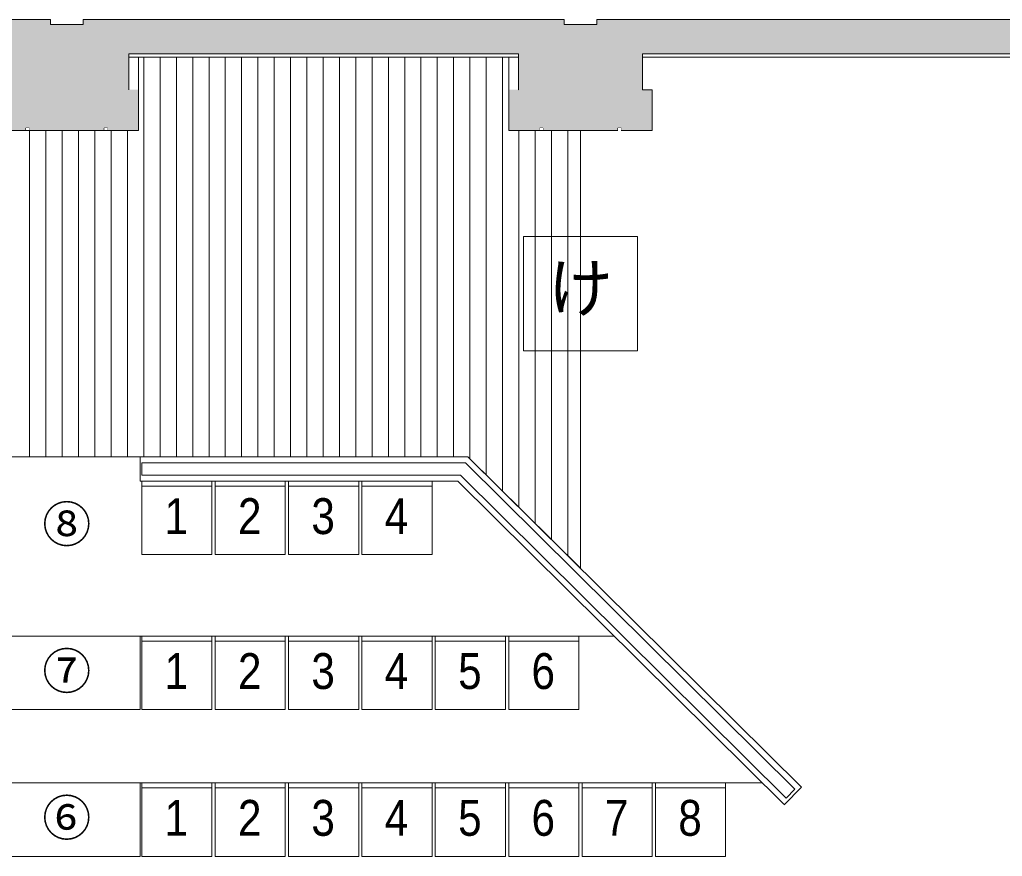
# Model space of a CAD drawing. Units: millimetres, scale not verified. Extents: x -35903 to 76097, y -53729 to 27871.
# Drawn here: x 36334 to 42360, y 13980 to 19110 of the extents above; entities that cross this region are included whole.
import ezdxf
from ezdxf.enums import TextEntityAlignment as Align

# ---------------------------------------------------------------- set-up
doc = ezdxf.new("R2010")
doc.units = ezdxf.units.MM
doc.header["$LTSCALE"] = 200
for name, color, linetype, lineweight in [('0-1_躯体', 7, 'Continuous', 9), ('0-3_仕上', 4, 'Continuous', 5), ('0-5_設備機器', 7, 'Continuous', 9), ('0-9_座席', 7, 'Continuous', 9)]:
    doc.layers.add(name, color=color, linetype=linetype, lineweight=lineweight)
doc.styles.add('ＭＳ Ｐゴシック', font='')
doc.styles.get('ＭＳ Ｐゴシック').set_extended_font_data('MS PGothic')

msp = doc.modelspace()

# ---------------------------------------------------------------- linework, layer by layer
at = {"layer": '0-1_躯体'}
for p, q in [((36522.9, 19110.4), (36242.9, 19110.4)), ((36522.9, 19110.4), (36522.9, 19080.4)), ((36722.9, 19110.4), (36722.9, 19080.4)), ((36722.9, 19110.4), (37002.9, 19110.4)), ((39672.9, 19110.4), (36905.8, 19110.4)), ((39872.9, 19110.4), (39872.9, 19080.4)), ((39872.9, 19110.4), (40152.9, 19110.4)), ((40152.9, 19110.4), (42542.9, 19110.4)), ((36722.9, 19080.4), (36522.9, 19080.4)), ((36522.9, 19080.4), (36722.9, 19080.4)), ((39872.9, 19080.4), (39672.9, 19080.4)), ((39332.9, 18680.4), (39392.9, 18680.4)), ((39332.9, 18680.4), (39332.9, 18430.4)), ((36392.9, 18445.4), (36372.9, 18445.4)), ((36372.9, 18445.4), (36372.9, 18430.4)), ((36392.9, 18445.4), (36392.9, 18430.4)), ((36872.9, 18445.4), (36852.9, 18445.4)), ((36852.9, 18445.4), (36852.9, 18430.4)), ((36872.9, 18445.4), (36872.9, 18430.4)), ((39542.9, 18445.4), (39522.9, 18445.4)), ((39522.9, 18445.4), (39522.9, 18430.4)), ((39542.9, 18445.4), (39542.9, 18430.4)), ((40022.9, 18445.4), (40002.9, 18445.4)), ((40002.9, 18445.4), (40002.9, 18430.4)), ((40022.9, 18445.4), (40022.9, 18430.4)), ((36852.9, 18430.4), (36392.9, 18430.4)), ((40002.9, 18430.4), (39542.9, 18430.4)), ((37072.9, 16430.4), (39083.3, 16430.4)), ((37072.9, 16280.4), (37072.9, 16430.4)), ((37082.9, 16317.2), (37082.9, 16393.7)), ((39068.2, 16393.7), (37082.9, 16393.7)), ((41088.3, 14391.7), (39068.2, 16393.7)), ((41128.4, 14403.7), (39083.3, 16430.4)), ((37072.9, 16280.4), (39021.6, 16280.4)), ((39036.7, 16317.2), (37082.9, 16317.2)), ((41020.1, 14299.9), (39021.6, 16280.4)), ((41034.4, 14337.4), (39036.7, 16317.2)), ((39739.9, 15330.4), (-10227.1, 15330.4)), ((37072.9, 14880.4), (37072.9, 15330.4)), ((39739.9, 15330.4), (39980.2, 15330.4)), ((37072.9, 14880.4), (36172.9, 14880.4)), ((40639.9, 14430.4), (-10227.1, 14430.4)), ((37072.9, 13980.4), (37072.9, 14430.4)), ((40639.9, 14430.4), (40888.3, 14430.4)), ((41022.8, 14297.2), (41128.4, 14403.7)), ((41034.4, 14337.4), (41088.3, 14391.7)), ((37072.9, 13980.4), (36172.9, 13980.4))]:
    msp.add_line(p, q, dxfattribs=at)
msp.add_lwpolyline([(39672.9, 19110.4), (39672.9, 19080.4), (39872.9, 19080.4)], dxfattribs=at)
at = {"layer": '0-1_躯体', "color": 9}
for points in [[(36522.9, 19110.4), (36242.9, 19110.4), (36522.9, 18910.4), (36242.9, 18910.4)], [(39672.9, 19110.4), (39392.9, 19110.4), (39672.9, 18910.4), (39392.9, 18910.4)], [(36722.9, 19080.4), (36722.9, 18910.4), (36522.9, 19080.4), (36522.9, 18910.4)], [(36522.9, 19080.4), (36522.9, 18910.4), (36722.9, 19080.4), (36722.9, 18910.4)], [(39872.9, 19080.4), (39872.9, 18910.4), (39672.9, 19080.4), (39672.9, 18910.4)], [(39672.9, 19080.4), (39672.9, 18910.4), (39872.9, 19080.4), (39872.9, 18910.4)], [(39332.9, 18430.4), (39392.7, 18430.4), (39332.9, 18680.4), (39392.7, 18680.4)]]:
    msp.add_solid(points, dxfattribs=at)
at = {"layer": '0-3_仕上'}
for p, q in [((37095.1, 16430.4), (37095.1, 18880.4)), ((37195.1, 16430.4), (37195.1, 18880.4)), ((37295.1, 16430.4), (37295.1, 18880.4)), ((37395.1, 16430.4), (37395.1, 18880.4)), ((37495.1, 16430.4), (37495.1, 18880.4)), ((37595.1, 16430.4), (37595.1, 18880.4)), ((37695.1, 16430.4), (37695.1, 18880.4)), ((37795.1, 16430.4), (37795.1, 18880.4)), ((37895.1, 16430.4), (37895.1, 18880.4)), ((37995.1, 16430.4), (37995.1, 18880.4)), ((38095.1, 16430.4), (38095.1, 18880.4)), ((38195.1, 16430.4), (38195.1, 18880.4)), ((38295.1, 16430.4), (38295.1, 18880.4)), ((38395.1, 16430.4), (38395.1, 18880.4)), ((38495.1, 16430.4), (38495.1, 18880.4)), ((38595.1, 16430.4), (38595.1, 18880.4)), ((38695.1, 16430.4), (38695.1, 18880.4)), ((38795.1, 16430.4), (38795.1, 18880.4)), ((38895.1, 16430.4), (38895.1, 18880.4)), ((38995.1, 16430.4), (38995.1, 18880.4)), ((39095.1, 16418.8), (39095.1, 18880.4)), ((39195.1, 16319.7), (39195.1, 18880.4)), ((39295.1, 16220.6), (39295.1, 18880.4)), ((36495.1, 16430.4), (36495.1, 18430.4)), ((36595.1, 16430.4), (36595.1, 18430.4)), ((36695.1, 16430.4), (36695.1, 18430.4)), ((36795.1, 16430.4), (36795.1, 18430.4)), ((39595.1, 15923.3), (39595.1, 18430.4)), ((39695.1, 15824.3), (39695.1, 18430.4)), ((39772.9, 15747.1), (39772.9, 18430.4)), ((39772.9, 15747.1), (39083.3, 16430.4))]:
    msp.add_line(p, q, dxfattribs=at)
at = {"layer": '0-5_設備機器'}
for p, q in [((37512.9, 15830.4), (37512.9, 16280.4)), ((37532.9, 15830.4), (37532.9, 16280.4)), ((37847.2, 16280.4), (38862.9, 16280.4)), ((37962.9, 15830.4), (37962.9, 16280.4)), ((37982.9, 15830.4), (37982.9, 16280.4)), ((38412.9, 15830.4), (38412.9, 16280.4)), ((38432.9, 15830.4), (38432.9, 16280.4)), ((38862.9, 15830.4), (38862.9, 16280.4)), ((37082.9, 16250.4), (37512.9, 16250.4)), ((37532.9, 16250.4), (37962.9, 16250.4)), ((37982.9, 16250.4), (38412.9, 16250.4)), ((38432.9, 16250.4), (38862.9, 16250.4)), ((37082.9, 15830.4), (37512.9, 15830.4)), ((37532.9, 15830.4), (37962.9, 15830.4)), ((37982.9, 15830.4), (38412.9, 15830.4)), ((38432.9, 15830.4), (38862.9, 15830.4)), ((37512.9, 14880.4), (37512.9, 15330.4)), ((37532.9, 14880.4), (37532.9, 15330.4)), ((37847.2, 15330.4), (39762.9, 15330.4)), ((37962.9, 14880.4), (37962.9, 15330.4)), ((37982.9, 14880.4), (37982.9, 15330.4)), ((38412.9, 14880.4), (38412.9, 15330.4)), ((38432.9, 14880.4), (38432.9, 15330.4)), ((38862.9, 14880.4), (38862.9, 15330.4)), ((38882.9, 14880.4), (38882.9, 15330.4)), ((39312.9, 14880.4), (39312.9, 15330.4)), ((39332.9, 14880.4), (39332.9, 15330.4)), ((39762.9, 14880.4), (39762.9, 15330.4)), ((37082.9, 15300.4), (37512.9, 15300.4)), ((37532.9, 15300.4), (37962.9, 15300.4)), ((37982.9, 15300.4), (38412.9, 15300.4)), ((38432.9, 15300.4), (38862.9, 15300.4)), ((38882.9, 15300.4), (39312.9, 15300.4)), ((39332.9, 15300.4), (39762.9, 15300.4)), ((37082.9, 14880.4), (37512.9, 14880.4)), ((37532.9, 14880.4), (37962.9, 14880.4)), ((37982.9, 14880.4), (38412.9, 14880.4)), ((38432.9, 14880.4), (38862.9, 14880.4)), ((38882.9, 14880.4), (39312.9, 14880.4)), ((39332.9, 14880.4), (39762.9, 14880.4)), ((37512.9, 13980.4), (37512.9, 14430.4)), ((37532.9, 13980.4), (37532.9, 14430.4)), ((37847.2, 14430.4), (40662.9, 14430.4)), ((37962.9, 13980.4), (37962.9, 14430.4)), ((37982.9, 13980.4), (37982.9, 14430.4)), ((38412.9, 13980.4), (38412.9, 14430.4)), ((38432.9, 13980.4), (38432.9, 14430.4)), ((38862.9, 13980.4), (38862.9, 14430.4)), ((38882.9, 13980.4), (38882.9, 14430.4)), ((39312.9, 13980.4), (39312.9, 14430.4)), ((39332.9, 13980.4), (39332.9, 14430.4)), ((39762.9, 13980.4), (39762.9, 14430.4)), ((39782.9, 13980.4), (39782.9, 14430.4)), ((40212.9, 13980.4), (40212.9, 14430.4)), ((40232.9, 13980.4), (40232.9, 14430.4)), ((40662.9, 13980.4), (40662.9, 14430.4)), ((37082.9, 14400.4), (37512.9, 14400.4)), ((37532.9, 14400.4), (37962.9, 14400.4)), ((37982.9, 14400.4), (38412.9, 14400.4)), ((38432.9, 14400.4), (38862.9, 14400.4)), ((38882.9, 14400.4), (39312.9, 14400.4)), ((39332.9, 14400.4), (39762.9, 14400.4)), ((39782.9, 14400.4), (40212.9, 14400.4)), ((40232.9, 14400.4), (40662.9, 14400.4)), ((37082.9, 13980.4), (37512.9, 13980.4)), ((37532.9, 13980.4), (37962.9, 13980.4)), ((37982.9, 13980.4), (38412.9, 13980.4)), ((38432.9, 13980.4), (38862.9, 13980.4)), ((38882.9, 13980.4), (39312.9, 13980.4)), ((39332.9, 13980.4), (39762.9, 13980.4)), ((39782.9, 13980.4), (40212.9, 13980.4)), ((40232.9, 13980.4), (40662.9, 13980.4))]:
    msp.add_line(p, q, dxfattribs=at)
for points in [[(37082.9, 15830.4), (37082.9, 16280.4), (37847.2, 16280.4)], [(37082.9, 14880.4), (37082.9, 15330.4), (37847.2, 15330.4)], [(37082.9, 13980.4), (37082.9, 14430.4), (37847.2, 14430.4)]]:
    msp.add_lwpolyline(points, dxfattribs=at)
at = {"layer": '0-9_座席'}
msp.add_lwpolyline([(39422.9, 17080.4), (40122.9, 17080.4), (40122.9, 17780.4), (39422.9, 17780.4)], close=True, dxfattribs=at)

# ---------------------------------------------------------------- texts
at = {"layer": '0-9_座席', "style": 'ＭＳ Ｐゴシック'}
for s, height, p in [('け', 293.3, (39572.9, 17230.4)), ('⑧', 219.9, (36472.9, 15840.4)), ('⑦', 219.9, (36472.9, 14940.4)), ('⑥', 219.9, (36472.9, 14040.4))]:
    msp.add_text(s, height=height, dxfattribs=at).set_placement(p, align=Align.BOTTOM_LEFT)
at = {"layer": '0-9_座席', "style": 'ＭＳ Ｐゴシック', "width": 0.9}
for s, p in [('1', (37222.9, 15890.4)), ('2', (37672.9, 15890.4)), ('3', (38122.9, 15890.4)), ('4', (38572.9, 15890.4)), ('1', (37222.9, 14940.4)), ('2', (37672.9, 14940.4)), ('3', (38122.9, 14940.4)), ('4', (38572.9, 14940.4)), ('5', (39022.9, 14940.4)), ('6', (39472.9, 14940.4)), ('1', (37222.9, 14040.4)), ('2', (37672.9, 14040.4)), ('3', (38122.9, 14040.4)), ('4', (38572.9, 14040.4)), ('5', (39022.9, 14040.4)), ('6', (39472.9, 14040.4)), ('7', (39922.9, 14040.4)), ('8', (40372.9, 14040.4))]:
    msp.add_text(s, height=219.9, dxfattribs=at).set_placement(p, align=Align.BOTTOM_LEFT)

# ---------------------------------------------------------------- wipeouts: each hides what was drawn before it
for points in [[(40212.9, 18820.4), (40212.9, 18910.4), (40152.9, 18910.4), (40152.9, 18820.4)], [(37062.9, 18770.4), (37062.9, 18820.4), (37012.9, 18820.4), (37012.9, 18770.4)], [(37062.9, 18430.4), (37062.9, 18670.4), (37002.9, 18670.4), (37002.9, 18430.4)], [(40212.9, 18430.4), (40212.9, 18670.4), (40152.9, 18670.4), (40152.9, 18430.4)]]:
    msp.add_wipeout(points)

# ---------------------------------------------------------------- next in the draw order: linework, layer by layer
at = {"layer": '0-1_躯体'}
for p, q in [((42542.9, 18900.4), (40152.9, 18900.4)), ((42542.9, 18880.4), (40152.9, 18880.4)), ((37062.9, 18680.4), (37002.9, 18680.4)), ((37062.9, 18680.4), (37062.9, 18430.4))]:
    msp.add_line(p, q, dxfattribs=at)
at = {"layer": '0-1_躯体', "color": 9}
for points in [[(39872.9, 19110.4), (40152.9, 19110.4), (39872.9, 18910.4), (40152.9, 18910.4)], [(40152.9, 19110.4), (40152.9, 18900.4), (42542.9, 19110.4), (42542.9, 18900.4)], [(37062.9, 18670.4), (37062.9, 18770.4), (37012.9, 18670.4), (37012.9, 18770.4)], [(37062.9, 18430.4), (37003.1, 18430.4), (37062.9, 18680.4), (37003.1, 18680.4)]]:
    msp.add_solid(points, dxfattribs=at)

# ---------------------------------------------------------------- next in the draw order: wipeouts: each hides what was drawn before it
for points in [[(37062.9, 18820.4), (37062.9, 18910.4), (37002.9, 18910.4), (37002.9, 18820.4)], [(40212.9, 18670.4), (40212.9, 18770.4), (40162.9, 18770.4), (40162.9, 18670.4)], [(36372.9, 18430.4), (36372.9, 18445.4), (36392.9, 18445.4), (36392.9, 18430.4)], [(36852.9, 18430.4), (36852.9, 18445.4), (36872.9, 18445.4), (36872.9, 18430.4)], [(39522.9, 18430.4), (39522.9, 18445.4), (39542.9, 18445.4), (39542.9, 18430.4)], [(40002.9, 18430.4), (40002.9, 18445.4), (40022.9, 18445.4), (40022.9, 18430.4)]]:
    msp.add_wipeout(points)

# ---------------------------------------------------------------- next in the draw order: linework, layer by layer
at = {"layer": '0-1_躯体'}
for p in [(40212.9, 18680.4), (40022.9, 18430.4)]:
    msp.add_line(p, (40212.9, 18430.4), dxfattribs=at)
at = {"layer": '0-1_躯体', "color": 9}
for points in [[(36722.9, 19110.4), (37002.9, 19110.4), (36722.9, 18910.4), (37002.9, 18910.4)], [(36372.9, 18430.4), (36372.9, 18910.4), (36242.9, 18430.4), (36242.9, 18910.4)], [(36872.9, 18445.4), (36872.9, 18910.4), (36372.9, 18445.4), (36372.9, 18910.4)], [(36395.1, 18430.4), (36852.9, 18430.4), (36395.1, 18445.4), (36852.9, 18445.4)], [(39392.9, 18445.4), (39392.9, 18430.4), (39522.9, 18445.4), (39522.9, 18430.4)], [(39542.9, 18445.4), (39542.9, 18430.4), (40002.9, 18445.4), (40002.9, 18430.4)]]:
    msp.add_solid(points, dxfattribs=at)
at = {"layer": '0-3_仕上'}
for p, q in [((36395.1, 16430.4), (36395.1, 18430.4)), ((36895.1, 16430.4), (36895.1, 18430.4)), ((39495.1, 16022.4), (39495.1, 18430.4))]:
    msp.add_line(p, q, dxfattribs=at)

# ---------------------------------------------------------------- next in the draw order: wipeouts: each hides what was drawn before it
for points in [[(40162.9, 18820.4), (40152.9, 18820.4), (40152.9, 18670.4), (40162.9, 18670.4)], [(37062.9, 18670.4), (37062.9, 18770.4), (37012.9, 18770.4), (37012.9, 18670.4)]]:
    msp.add_wipeout(points)

# ---------------------------------------------------------------- next in the draw order: linework, layer by layer
at = {"layer": '0-1_躯体'}
for p, q in [((40152.9, 18680.4), (40152.9, 18900.4)), ((40212.9, 18680.4), (40152.9, 18680.4))]:
    msp.add_line(p, q, dxfattribs=at)
at = {"layer": '0-1_躯体', "color": 9}
for points in [[(40022.9, 18910.4), (40022.9, 18430.4), (40153.1, 18910.4), (40153.1, 18430.4)], [(40212.9, 18430.4), (40153.1, 18430.4), (40212.9, 18680.4), (40153.1, 18680.4)]]:
    msp.add_solid(points, dxfattribs=at)

# ---------------------------------------------------------------- next in the draw order: wipeouts: each hides what was drawn before it
for points in [[(39332.9, 18430.4), (39392.7, 18430.4), (39392.7, 18910.4), (39332.9, 18910.4)], [(37012.9, 18820.4), (37002.9, 18820.4), (37002.9, 18670.4), (37012.9, 18670.4)]]:
    msp.add_wipeout(points)

# ---------------------------------------------------------------- next in the draw order: linework, layer by layer
at = {"layer": '0-1_躯体'}
msp.add_line((39392.9, 18900.4), (39392.9, 18680.4), dxfattribs=at)
at = {"layer": '0-1_躯体', "color": 9}
for points in [[(39392.9, 18910.4), (39392.9, 18445.4), (40022.9, 18910.4), (40022.9, 18445.4)], [(39392.9, 18680.4), (39332.9, 18680.4), (39392.9, 18430.4), (39332.9, 18430.4)]]:
    msp.add_solid(points, dxfattribs=at)
at = {"layer": '0-3_仕上'}
for p, q in [((39332.9, 18430.4), (39772.9, 18430.4)), ((39395.1, 16121.5), (39395.1, 18430.4))]:
    msp.add_line(p, q, dxfattribs=at)

# ---------------------------------------------------------------- next in the draw order: wipeouts: each hides what was drawn before it
msp.add_wipeout([(37062.9, 18430.4), (37003.1, 18430.4), (37003.1, 18910.4), (37062.9, 18910.4)])

# ---------------------------------------------------------------- next in the draw order: linework, layer by layer
at = {"layer": '0-1_躯体'}
msp.add_line((37002.9, 18880.4), (39392.9, 18880.4), dxfattribs=at)
msp.add_lwpolyline([(37002.9, 18680.4), (37002.9, 18900.4), (39392.9, 18900.4)], dxfattribs=at)
at = {"layer": '0-1_躯体', "color": 9}
for points in [[(39392.9, 18900.4), (39392.9, 19110.4), (37002.9, 18900.4), (37002.9, 19110.4)], [(36872.9, 18430.4), (37002.9, 18430.4), (36872.9, 18910.4), (37002.9, 18910.4)], [(37062.9, 18680.4), (36995.1, 18680.4), (37062.9, 18430.4), (36995.1, 18430.4)]]:
    msp.add_solid(points, dxfattribs=at)
at = {"layer": '0-3_仕上'}
msp.add_line((36995.1, 16430.4), (36995.1, 18430.4), dxfattribs=at)
msp.add_lwpolyline([(39083.3, 16430.4), (30772.9, 16430.4), (30772.9, 18430.4), (37062.9, 18430.4), (37062.9, 18880.4), (39332.9, 18880.4), (39332.9, 18430.4)], dxfattribs=at)

doc.saveas('drawing.dxf')
